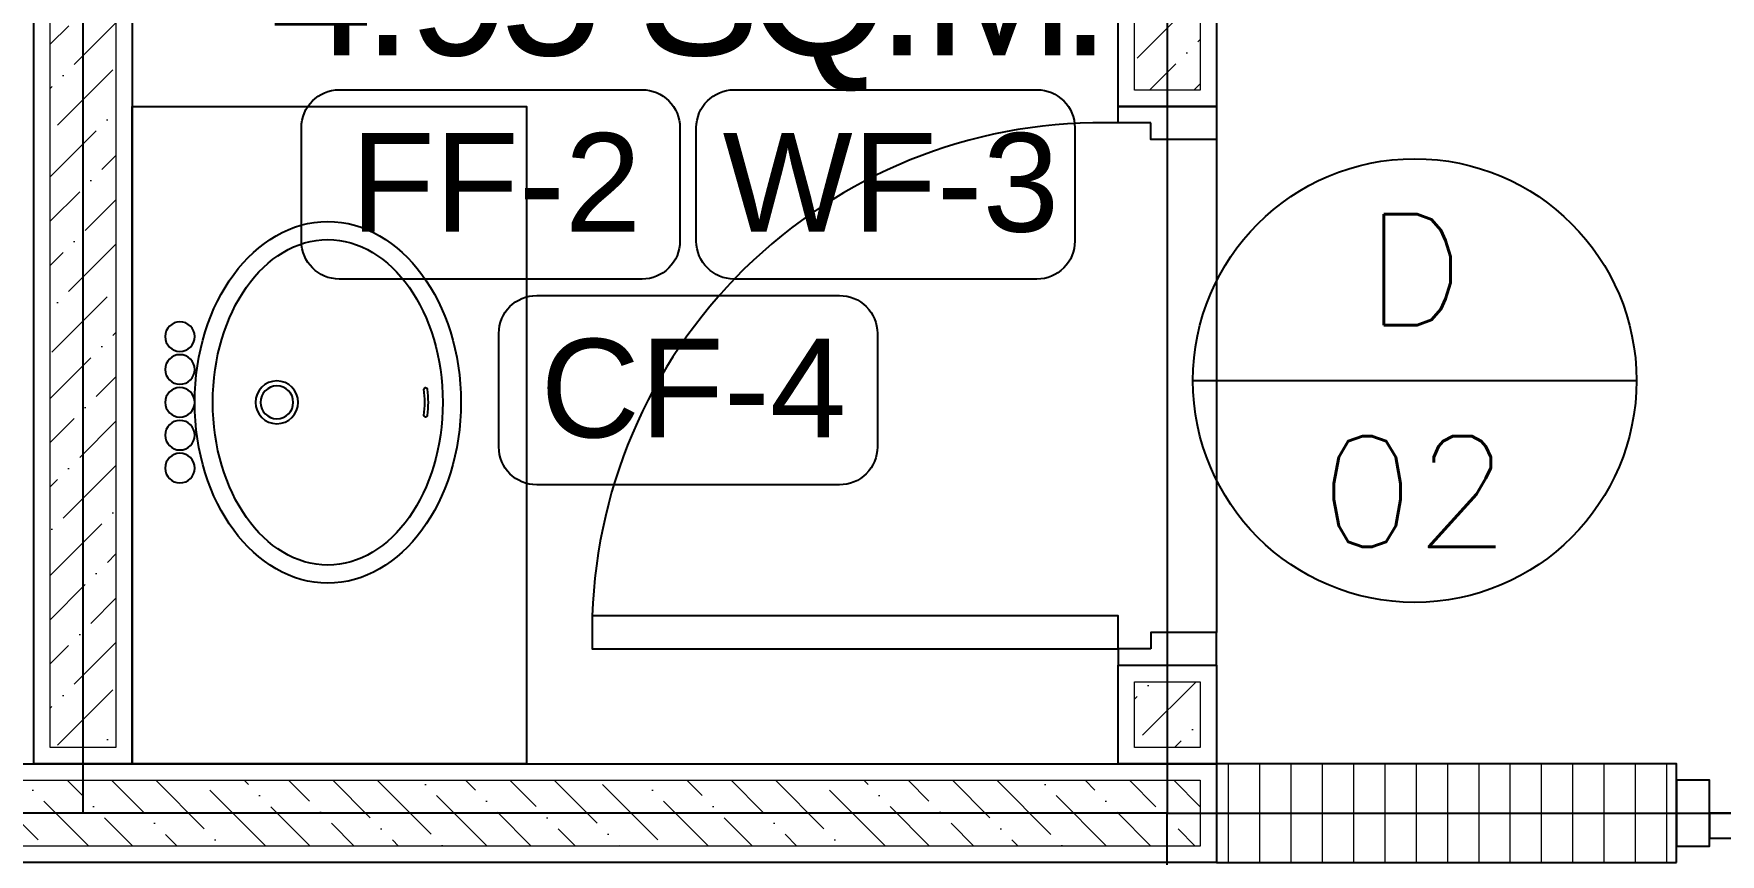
# Model space of a CAD drawing. Header units: metres. Extents: x -12400 to 1, y 0 to 106422.
# Drawn here: x -12032.138 to -12029.571, y 106404.008 to 106405.256 of the extents above; entities that cross this region are included whole.
import ezdxf
from ezdxf.enums import TextEntityAlignment as Align

# ---------------------------------------------------------------- set-up
doc = ezdxf.new("R2010")
doc.units = ezdxf.units.M
doc.header["$PDMODE"] = 35
doc.linetypes.add('PHANTOM2', pattern=[1.25, 0.625, -0.125, 0.125, -0.125, 0.125, -0.125])
for name, color, linetype, lineweight in [('A-DIM-100', 8, 'Continuous', 0), ('DIM 001', 251, 'Continuous', 13), ('HATCH', 250, 'Continuous', 5)]:
    doc.layers.add(name, color=color, linetype=linetype, lineweight=lineweight)
for name, color, linetype in [('A-FURNITURE', 1, 'Continuous'), ('AR-WALL', 7, 'Continuous'), ('F-ACC', 15, 'Continuous'), ('FIXTURE', 35, 'Continuous'), ('FURNITURE', 1, 'Continuous'), ('SCH-DOOR', 23, 'Continuous'), ('SCH-FLR', 224, 'Continuous'), ('SCH-WIND', 181, 'Continuous'), ('txt', 2, 'Continuous'), ('WALL', 7, 'Continuous')]:
    doc.layers.add(name, color=color, linetype=linetype)
doc.layers.add('GUIDELINES', color=206, linetype='Continuous', plot=False)
doc.styles.add('arial', font='arial.ttf')
doc.styles.add('Arial-Bold', font='arial.ttf')
doc.styles.add('DIMTXT-100', font='arial.ttf')
doc.styles.add('swis721', font='swiss.ttf')
doc.styles.add('T-0.15', font='romans.shx', dxfattribs={"height": 0.15})
doc.styles.add('T125', font='simplex.shx', dxfattribs={"height": 125})
doc.dimstyles.new('D-100', dxfattribs={"dimtxt": 0.2, "dimasz": 0.15, "dimexe": 0.1, "dimexo": 0.1, "dimgap": 0.1, "dimtad": 1, "dimdec": 3, "dimzin": 4, "dimdsep": 46, "dimtxsty": 'DIMTXT-100', "dimblk": 'ARCHTICK', "dimcen": 0.2, "dimdle": 0.1, "dimclrd": 8, "dimclre": 8, "dimclrt": 2, "dimadec": 0, "dimazin": 1, "dimtfac": 1, "dimtdec": 3, "dimtofl": 0, "dimtmove": 2, "dimatfit": 3, "dimfxl": 1, "dimarcsym": 0})
doc.dimstyles.new('DIM 200', dxfattribs={"dimtxt": 200, "dimasz": 1, "dimexe": 0, "dimexo": 40, "dimgap": 50, "dimtad": 1, "dimtoh": 1, "dimdec": 0, "dimlfac": 2, "dimtxsty": 'swis721', "dimblk": 'CIR', "dimcen": 0, "dimclrd": 155, "dimclre": 155, "dimclrt": 4, "dimadec": 0, "dimazin": 0, "dimtfac": 1, "dimtdec": 0, "dimtix": 1, "dimtmove": 1, "dimatfit": 3, "dimldrblk": 'CIR', "dimfxl": 0, "dimarcsym": 0})

# ---------------------------------------------------------------- blocks, each defined once
blk = doc.blocks.new('CIR')
at = {"color": 4}
blk.add_circle((0, 0), 50, dxfattribs=at)
blk = doc.blocks.new('lav s')
at = {"layer": 'F-ACC'}
blk.add_lwpolyline([(3864.74713613779, -3208.867039002421, -0.05722266243560886), (3864.74713613779, -3208.907039002421, 1), (3864.752168070137, -3208.907039002421, 0.05562604508979402), (3864.752168070137, -3208.867039002421)], format="xyb", dxfattribs=at)
for centre, radius in [((3864.375780591039, -3208.787039002421), 0.02250000000000441), ((3864.375780591039, -3208.837039002421), 0.02250000000000441), ((3864.523280591039, -3208.887039002421), 0.0325), ((3864.523280591039, -3208.887039002421), 0.025), ((3864.375780591039, -3208.887039002421), 0.02250000000000441), ((3864.375780591039, -3208.937039002421), 0.02250000000000441), ((3864.375780591039, -3208.987039002421), 0.02250000000000441)]:
    blk.add_circle(centre, radius, dxfattribs=at)
blk.add_arc((3864.749652103963, -3208.867039002421), 0.002499774822404367, 0, 186.4576199723013, dxfattribs=at)
at = {"layer": 'F-ACC', "extrusion": (0, 0, -1)}
for major_axis, ratio in [((-5.051668046482151e-17, 0.2749999999999631), 0.7363636363637245), ((-4.54650124183433e-17, 0.2474999999999881), 0.707070707070744)]:
    blk.add_ellipse((3864.600780591039, -3208.887039002421), major_axis=major_axis, ratio=ratio, dxfattribs=at)
blk = doc.blocks.new('A$C5BEE79EC')
at = {"layer": 'FIXTURE', "color": 3}
for points in [[(-0.1000000000003638, 0.8250000000008413), (-0.1500000000000909, 0.8250000000008413), (-0.1500000000000909, 0.850000000001387), (0, 0.850000000001387), (0, 0.8000000000002956), (-0.1000000000003638, 0.8000000000002956), (-0.1000000000003638, 0.8250000000008413)], [(-0.1000000000003638, 0.0250000000005457), (-0.1500000000000909, 0.0250000000005457), (-0.1500000000000909, 0), (0, 0), (0, 0.05000000000109139), (-0.1000000000003638, 0.05000000000109139), (-0.1000000000003638, 0.0250000000005457)]]:
    blk.add_lwpolyline(points, dxfattribs=at)
at = {"layer": 'FIXTURE', "color": 2, "ltscale": 0.3}
blk.add_lwpolyline([(-0.1500000000000909, 0.0250000000005457), (-0.1500000000000909, 0.0750000000007276), (-0.9500000000003865, 0.0750000000007276), (-0.9500000000003865, 0.0250000000005457)], close=True, dxfattribs=at)
at = {"layer": 'FIXTURE', "color": 1}
blk.add_arc((-0.1750000000002387, 0.05000000000063665), 0.7754031209637504, 88.15238973399559, 178.1523897339972, dxfattribs=at)
blk = doc.blocks.new('A$C597F226A')
at = {"layer": 'A-FURNITURE'}
for points in [[(-0.277663328573226, 0.9154999985689187), (-0.2526633285722255, 0.9154999985689187), (-0.3276633285738626, 0.8154999985703739), (-0.3276633285738626, 0.8154999985703739), (-0.4026633285727712, 0.9154999985689187), (-0.377663328573135, 0.9154999985689187), (-0.377663328573135, 0.9404999985685549), (-0.277663328573226, 0.9404999985685549)], [(-0.277663328573226, 0.5845000014310813), (-0.2526633285722255, 0.5845000014310813), (-0.3276633285738626, 0.6845000014296261), (-0.3276633285738626, 0.6845000014296261), (-0.4026633285727712, 0.5845000014310813), (-0.377663328573135, 0.5845000014310813), (-0.377663328573135, 0.5595000014314451), (-0.277663328573226, 0.5595000014314451)]]:
    blk.add_lwpolyline(points, close=True, dxfattribs=at)
at = {"layer": 'AR-WALL', "color": 6, "ltscale": 0.3}
for points in [[(-0.0500000000001819, 1.449999999998909), (-0.0500000000001819, 1.5), (-0.1499999999998636, 1.5), (-0.1499999999998636, 1.449999999998909)], [(-0.1380000000008295, 1.449999999998909), (-0.1380000000008295, 0.7309999999999945), (-0.09999999999990905, 0.7309999999999945), (-0.09999999999990905, 1.449999999998909)], [(-0.09999999999990905, 0.7690000000000623), (-0.09999999999990905, 0.05000000000109139), (-0.06199999999876127, 0.05000000000109139), (-0.06199999999876127, 0.7690000000000623)], [(-0.0500000000001819, 0), (-0.0500000000001819, 0.05000000000109139), (-0.1499999999998636, 0.05000000000109139), (-0.1499999999998636, 0)]]:
    blk.add_lwpolyline(points, close=True, dxfattribs=at)
at = {"layer": 'txt', "color": 64, "style": 'T125'}
for p in [(-0.3276633285738626, 1.194071427139988), (-0.3276633285738626, 0.3059285728600116)]:
    blk.add_text('slide', height=0.15, rotation=90, dxfattribs=at).set_placement(p, align=Align.MIDDLE_CENTER)
blk = doc.blocks.new('*U1739')
at = {"layer": 'HATCH'}
h = blk.add_hatch(dxfattribs=at)
h.set_pattern_fill('ANSI36', color=256, scale=0.015)
h.set_pattern_definition([(45, (12094.09919102884, -106406.7665946045), (0.025256970340507, 0.09260889124852564), [0.1190625, -0.0238125, 0, -0.0238125])])
h.paths.add_polyline_path([(0.0249999999996362, 0.1249999999854481), (0.02499999999963598, 0.02499999999417923), (2.800000000337376, 0.02499999999417923), (2.800000000337376, 0.1249999999854481)])
at = {"color": 4}
blk.add_lwpolyline([(2.825000000337012, 0), (2.825000000337012, 0.1499999999796273), (0, 0.1499999999796273), (0, 0)], close=True, dxfattribs=at)
at = {"layer": 'HATCH'}
blk.add_lwpolyline([(2.800000000337376, 0.02499999999417923), (2.800000000337376, 0.1249999999854481), (0.0249999999996362, 0.1249999999854481), (0.0249999999996362, 0.02499999999417923)], close=True, dxfattribs=at)
blk = doc.blocks.new('*U270')
at = {"layer": 'HATCH'}
h = blk.add_hatch(dxfattribs=at)
h.set_pattern_fill('ANSI36', color=256, scale=0.015, angle=-90.00000000000001)
h.set_pattern_definition([(315, (3.774999999979626, 0), (0.09260889124852564, -0.02525697034050702), [0.1190625, -0.0238125, 0, -0.0238125])])
h.paths.add_polyline_path([(4.649999999965075, 0.1249999999854481), (4.649999999965075, 0.02499999999417923), (0.02499999999417923, 0.02499999999417923), (0.02499999999417923, 0.1249999999854481)])
at = {"color": 4}
blk.add_lwpolyline([(4.674999999973806, 0.1499999999796273), (4.674999999973806, 0), (0, 0), (0, 0.1499999999796273)], close=True, dxfattribs=at)
at = {"layer": 'HATCH'}
blk.add_lwpolyline([(4.649999999965075, 0.1249999999854481), (4.649999999965075, 0.02499999999417923), (0.02499999999417923, 0.02499999999417923), (0.02499999999417923, 0.1249999999854481)], close=True, dxfattribs=at)
blk = doc.blocks.new('*U273')
at = {"layer": 'HATCH'}
h = blk.add_hatch(dxfattribs=at)
h.set_pattern_fill('ANSI36', color=256, scale=0.015, angle=-90.00000000000001)
h.set_pattern_definition([(315, (-0.7499999999708956, 0), (0.09260889124852564, -0.02525697034050702), [0.1190625, -0.0238125, 0, -0.0238125])])
h.paths.add_polyline_path([(0.1250000000145525, 0.1249999999854481), (0.1250000000145525, 0.02499999999417923), (0.02499999999417923, 0.02499999999417923), (0.02499999999417923, 0.1249999999854481)])
at = {"color": 4}
blk.add_lwpolyline([(0.1500000000232836, 0.1499999999796273), (0.1500000000232836, 0), (0, 0), (0, 0.1499999999796273)], close=True, dxfattribs=at)
at = {"layer": 'HATCH'}
blk.add_lwpolyline([(0.1250000000145525, 0.1249999999854481), (0.1250000000145525, 0.02499999999417923), (0.02499999999417923, 0.02499999999417923), (0.02499999999417923, 0.1249999999854481)], close=True, dxfattribs=at)
blk = doc.blocks.new('*U1726')
at = {"layer": 'HATCH'}
h = blk.add_hatch(dxfattribs=at)
h.set_pattern_fill('ANSI36', color=256, scale=0.015, angle=-90.00000000000001)
h.set_pattern_definition([(315, (0.6250000000000001, 0), (0.09260889124852564, -0.02525697034050702), [0.1190625, -0.0238125, 0, -0.0238125])])
h.paths.add_polyline_path([(1.499999999985448, 0.1249999999854481), (1.499999999985448, 0.02499999999417923), (0.02499999999417923, 0.02499999999417923), (0.02499999999417923, 0.1249999999854481)])
at = {"color": 4}
blk.add_lwpolyline([(1.524999999994179, 0.1499999999796273), (1.524999999994179, 0), (0, 0), (0, 0.1499999999796273)], close=True, dxfattribs=at)
at = {"layer": 'HATCH'}
blk.add_lwpolyline([(1.499999999985448, 0.1249999999854481), (1.499999999985448, 0.02499999999417923), (0.02499999999417923, 0.02499999999417923), (0.02499999999417923, 0.1249999999854481)], close=True, dxfattribs=at)
blk = doc.blocks.new('*U1727')
at = {"layer": 'HATCH'}
h = blk.add_hatch(dxfattribs=at)
h.set_pattern_fill('ANSI31', color=256, scale=0.015, angle=45)
h.set_pattern_definition([(90, (-0.3874999999734428, 0), (-0.04762500000000001, 0), [])])
h.paths.add_polyline_path([(0.7000000000261934, 0), (0.7000000000261934, 0.1499999999796273), (0, 0.1499999999796273), (0, 0)])
at = {"color": 3}
blk.add_lwpolyline([(0.7000000000261934, 0), (0.7000000000261934, 0.1499999999796273), (0, 0.1499999999796273), (0, 0)], close=True, dxfattribs=at)
blk = doc.blocks.new('FP_3F')
at = {"color": 1}
blk.add_lwpolyline([(22.67500000000109, 17.625), (22.67499999999927, 16.875)], dxfattribs=at)
at = {"layer": 'FURNITURE'}
blk.add_lwpolyline([(21.62500000000182, 16.67500000000291), (21.02500000000146, 16.67500000000291), (21.02500000000146, 17.67500000000291), (21.62500000000182, 17.67500000000291)], close=True, dxfattribs=at)
at = {"layer": 'GUIDELINES'}
for points in [[(20.95000000000073, 19.60000000000582), (22.60000000000036, 19.60000000000582), (22.60000000000036, 16.60000000000582), (20.95000000000073, 16.60000000000582)], [(22.60000000000036, 16.60000000000582), (27.10000000000036, 16.60000000000582), (27.10000000000036, 19.60000000000582), (22.60000000000036, 19.60000000000582)], [(22.60000000000036, 16.59999999999127), (18.07500000000073, 16.59999999999127), (18.07500000000073, 13.47499999997672), (22.60000000000036, 13.47499999999127)], [(22.60000000000036, 16.60000000000582), (27.10000000000036, 16.60000000000582), (27.10000000000036, 10.625), (22.60000000000036, 10.625)]]:
    blk.add_lwpolyline(points, close=True, dxfattribs=at)
at = {"xscale": -1, "rotation": 270}
blk.add_blockref('*U1739', (20.8750000000291, 16.67499999982829), dxfattribs=at)
at = {"color": 1, "rotation": 90}
for name, p in [('*U1726', (22.67499999999927, 17.67500000000291)), ('*U273', (22.67499999997381, 16.67499999997381))]:
    blk.add_blockref(name, p, dxfattribs=at)
at = {"color": 1}
for name, p in [('*U270', (18, 16.52499999999418)), ('*U1727', (22.67499999997381, 16.52500000000873))]:
    blk.add_blockref(name, p, dxfattribs=at)
at = {"layer": 'AR-WALL', "rotation": 270}
blk.add_blockref('A$C597F226A', (23.375, 16.5), dxfattribs=at)
at = {"layer": 'FIXTURE', "xscale": -1, "rotation": 180}
blk.add_blockref('lav s', (-3843.278280591036, -3191.662039002418), dxfattribs=at)
at = {"layer": 'WALL'}
blk.add_blockref('A$C5BEE79EC', (22.67499999999927, 16.82499999999709), dxfattribs=at)
blk = doc.blocks.new('D-TAG')
at = {"layer": 'SCH-DOOR'}
blk.add_line((-0.2999999999883585, 0), (0.2999999999883585, 0), dxfattribs=at)
blk.add_circle((0, 5.821121362714621e-11), 0.3, dxfattribs=at)
at = {"layer": 'SCH-DOOR', "color": 2, "style": 'T-0.15'}
for tag, p in [('D-TAG', (-7.105427357601002e-14, 0.150000000029106)), ('D-NO', (-7.105427357601002e-14, -0.1499999999709054))]:
    blk.add_attdef(tag, text='', height=0.15, dxfattribs=at).set_placement(p, align=Align.MIDDLE_CENTER)
blk = doc.blocks.new('_ArchTick')
at = {"color": 0, "linetype": 'ByBlock', "const_width": 0.15}
blk.add_lwpolyline([(-0.5, -0.5), (0.5, 0.5)], dxfattribs=at)
blk = doc.blocks.new('*D1924')
at = {"layer": 'DEFPOINTS', "color": 0, "transparency": 16777216}
for p in [(-12025.91296792572, 106404.0702236537), (-12023.76296792576, 106404.0702236537), (-12030.41296792572, 106400.9452236537)]:
    blk.add_point(p, dxfattribs=at)
at = {"layer": 'DIM 001', "color": 8, "lineweight": -2, "transparency": 16777216}
for p, q in [((-12023.76296792576, 106400.8452236537), (-12023.76296792576, 106404.1702236538)), ((-12025.81296792572, 106404.0702236537), (-12023.66296792575, 106404.0702236537)), ((-12030.31296792572, 106400.9452236537), (-12023.66296792575, 106400.9452236537))]:
    blk.add_line(p, q, dxfattribs=at)
at = {"layer": 'DIM 001', "color": 8, "lineweight": -2, "transparency": 16777216, "xscale": 0.15, "yscale": 0.15, "zscale": 0.15}
for p, rotation in [((-12023.76296792576, 106404.0702236537), 90), ((-12023.76296792576, 106400.9452236537), 270)]:
    blk.add_blockref('_ArchTick', p, dxfattribs=dict(at, rotation=rotation))
at = {"layer": 'DIM 001', "color": 2, "transparency": 16777216, "insert": (-12023.96515073609, 106402.5077236537), "char_height": 0.2, "attachment_point": 5, "rotation": 90, "style": 'DIMTXT-100'}
blk.add_mtext('3.125', dxfattribs=at)
blk = doc.blocks.new('GRID1')
at = {"color": 6, "linetype": 'PHANTOM2'}
blk.add_leader([(-12138.75441529414, 106384.7702236537), (-12138.75441529414, 106412.5702236537)], dimstyle='DIM 200', override={"dimasz": 0.002, "dimgap": 60, "dimtad": 0}, dxfattribs=at)

msp = doc.modelspace()

# ---------------------------------------------------------------- linework, layer by layer
at = {"layer": 'SCH-FLR', "color": 1}
for points in [[(-12031.21225112971, 106404.8827236537), (-12031.67305112974, 106404.8827236537, -0.414213562373095), (-12031.7306511297, 106404.9403236537), (-12031.7306511297, 106405.1131236537, -0.414213562373095), (-12031.67305112974, 106405.1707236537), (-12031.21225112971, 106405.1707236537, -0.414213562373095), (-12031.1546511297, 106405.1131236537), (-12031.1546511297, 106404.9403236537, -0.414213562373095)], [(-12030.61125112971, 106404.8827236537), (-12031.07205112974, 106404.8827236537, -0.414213562373095), (-12031.1296511297, 106404.9403236537), (-12031.1296511297, 106405.1131236537, -0.414213562373095), (-12031.07205112974, 106405.1707236537), (-12030.61125112971, 106405.1707236537, -0.414213562373095), (-12030.5536511297, 106405.1131236537), (-12030.5536511297, 106404.9403236537, -0.414213562373095)], [(-12030.91175112969, 106404.5697236537), (-12031.37255112972, 106404.5697236537, -0.414213562373095), (-12031.43015112968, 106404.6273236537), (-12031.43015112968, 106404.8001236537, -0.414213562373095), (-12031.37255112972, 106404.8577236537), (-12030.91175112969, 106404.8577236537, -0.414213562373095), (-12030.85415112968, 106404.8001236537), (-12030.85415112968, 106404.6273236537, -0.414213562373095)]]:
    msp.add_lwpolyline(points, format="xyb", close=True, dxfattribs=at)

# ---------------------------------------------------------------- block references
at = {"color": 1}
msp.add_blockref('FP_3F', (-12053.01296792571, 106387.4702236537), dxfattribs=at)
at = {"layer": 'A-DIM-100'}
msp.add_blockref('GRID1', (108.3414473684243, -0.8000000000029104), dxfattribs=at)
msp.add_blockref('GRID1', (108.3414473684243, -0.8000000000029104), dxfattribs=at)
at = {"layer": 'SCH-WIND', "xscale": 1.125, "yscale": 1.125, "zscale": 1.125}
msp.add_blockref('D-TAG', (-12030.03645874859, 106404.7283266056), dxfattribs=at).add_auto_attribs({'D-NO': '02', 'D-TAG': 'D'})

# ---------------------------------------------------------------- texts
at = {"linetype": 'Continuous', "insert": (-12031.1421511297, 106405.2957236537), "char_height": 0.2, "attachment_point": 5, "style": 'arial'}
msp.add_mtext_dynamic_manual_height_columns('\\pxse0.75,t28;{\\T0.9;\\C3;4.95 SQ.M.}', width=2.120665798626491, gutter_width=0.001, heights=[0], dxfattribs=at)
at = {"layer": 'txt', "color": 6, "linetype": 'Continuous', "char_height": 0.15, "width": 0.4656548431105184, "attachment_point": 2, "style": 'Arial-Bold'}
for s, insert in [('{\\C2;FF-2}', (-12031.43452822877, 106405.1048358264)), ('{\\C2;WF-3}', (-12030.83352822877, 106405.1048358264)), ('{\\C2;CF-4}', (-12031.13402822875, 106404.7918358264))]:
    msp.add_mtext(s, dxfattribs=dict(at, insert=insert))

# ---------------------------------------------------------------- dimensions: what is measured, and where the dimension line sits
at = {"layer": 'DIM 001'}
dim = msp.add_linear_dim(base=(-12023.76296792576, 106404.0702236537), p1=(-12030.41296792571, 106400.9452236537), p2=(-12025.91296792571, 106404.0702236537), angle=90, dimstyle='D-100', dxfattribs=at)
dim.commit()
dim.dimension.update_dxf_attribs({"geometry": '*D1924', "text_midpoint": (-12023.96515073609, 106402.5077236537)})

doc.saveas('drawing.dxf')
